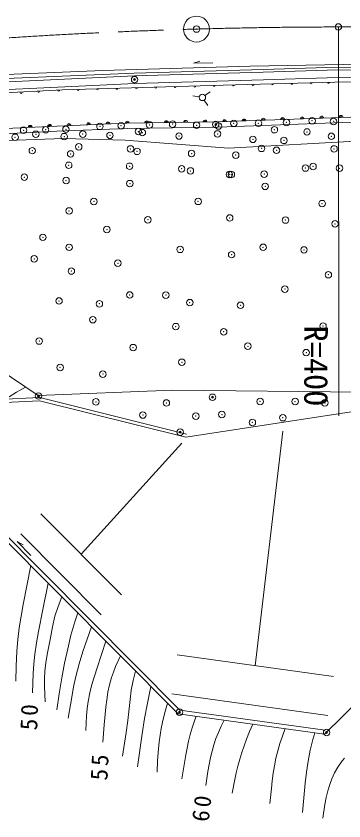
# Model space of a CAD drawing. Units: millimetres, scale not verified. Extents: x 40000 to 680000, y 20000 to 380000.
# Drawn here: x 455030 to 480326, y 231755 to 293855 of the extents above; entities that cross this region are included whole.
import ezdxf
from ezdxf.enums import TextEntityAlignment as Align

# ---------------------------------------------------------------- set-up
doc = ezdxf.new("R2010")
doc.units = ezdxf.units.MM
doc.header["$LTSCALE"] = 1000
doc.header["$PDMODE"] = 32
doc.header["$PDSIZE"] = 500
doc.linetypes.add('CHAIN', pattern=[18.5, 12, -1.5, 3.5, -1.5])
doc.layers.add('M-BGD', color=7, linetype='Continuous', lineweight=13)
doc.layers.add('M-BMK', color=2, linetype='CHAIN', lineweight=13)
doc.styles.add('ＭＳ ゴシック', font='')
doc.styles.get('ＭＳ ゴシック').set_extended_font_data('MS Gothic')

msp = doc.modelspace()

# ---------------------------------------------------------------- linework, layer by layer
at = {"layer": 'M-BGD'}
for p, q in [((479899, 293016), (479931, 263017)), ((468714, 290218), (469210, 290382)), ((468714, 290218), (470214, 290261)), ((473093, 289993), (484545, 290180)), ((451324, 289216), (461720, 289668)), ((461720, 289668), (473093, 289993)), ((483525, 288804), (479630, 288762)), ((458614, 288161), (453432, 287885)), ((471016, 288522), (458614, 288161)), ((479630, 288762), (471016, 288522)), ((468664, 287712), (469157, 287624)), ((469607, 287723), (470018, 288009)), ((469545, 287376), (469831, 286966)), ((470579, 285687), (463582, 285594)), ((481616, 286093), (470579, 285687)), ((458167, 285374), (453021, 285127)), ((463582, 285594), (458167, 285374)), ((453300, 284222), (458683, 284401)), ((463458, 284272), (458683, 284401)), ((463458, 284272), (471430, 283663)), ((481675, 284232), (471430, 283663)), ((456736, 264572), (450354, 268858)), ((467099, 265004), (456736, 264572)), ((484105, 264824), (467099, 265004)), ((456871, 264415), (440315, 263643)), ((456847, 264163), (440743, 263413)), ((468124, 261366), (456847, 264163)), ((468185, 261609), (456871, 264415)), ((483416, 263716), (468124, 261366)), ((473489, 243728), (475622, 261832)), ((460054, 252330), (467818, 260903)), ((449046, 258607), (467533, 240021)), ((449227, 258850), (467675, 240304)), ((463163, 249208), (456945, 255452)), ((461602, 247654), (455384, 253897)), ((455106, 253302), (455565, 253053)), ((455106, 253302), (456164, 252238)), ((489342, 248849), (478832, 238450)), ((479512, 242896), (467465, 244559)), ((479096, 239885), (467050, 241548)), ((478832, 238450), (467533, 240021)), ((478873, 238748), (467675, 240304))]:
    msp.add_line(p, q, dxfattribs=at)
for points in [[(435862, 287038), (437367, 287363), (440365, 287893), (443846, 288362), (446809, 288617), (454268, 289045), (464154, 289451)], [(464154, 289451), (474091, 289738), (479021, 289884), (481071, 289910), (489512, 289818), (497437, 289781)], [(464161, 289252), (474097, 289538), (479025, 289684), (481071, 289710), (489510, 289618), (497436, 289581)], [(435901, 286842), (437405, 287166), (440396, 287695), (443868, 288163), (446823, 288418), (464161, 289252), (464163, 289252)], [(464182, 288652), (474114, 288939), (479038, 289084), (481072, 289110), (489505, 289018), (497433, 288981)], [(436033, 286257), (437521, 286577), (440488, 287102), (443934, 287566), (446864, 287819), (464182, 288652), (464187, 288652)], [(438415, 283135), (444764, 284047), (453047, 284728), (458185, 284975), (463593, 285194), (470589, 285287), (481627, 285693), (487670, 285796), (496596, 285613)], [(454201, 264290), (454768, 264655), (455054, 264832), (455343, 265004), (455752, 265233)], [(455013, 242530), (455028, 243688), (455076, 244845), (455160, 245751), (455280, 246655), (455585, 248454), (456155, 251460)], [(456291, 241632), (456355, 243135), (456402, 243885), (456474, 244632), (456598, 245498), (456755, 246361), (457106, 248080), (457498, 250110)], [(457261, 240952), (457222, 242130), (457221, 242718), (457248, 243304), (457320, 243951), (457427, 244595), (457677, 245882), (457831, 246720), (458021, 247546), (458273, 248297), (458569, 249033)], [(458163, 240318), (458350, 241557), (458552, 242793), (458769, 243921), (459012, 245045), (459261, 246088), (459400, 246605), (459555, 247117), (459792, 247803)], [(459053, 239694), (459321, 241307), (459467, 242111), (459639, 242909), (459894, 243867), (460187, 244814), (460514, 245776), (460858, 246732)], [(460411, 238741), (460471, 239859), (460517, 240417), (460588, 240971), (460715, 241629), (460880, 242281), (461274, 243571), (461955, 245629)], [(461717, 237824), (461817, 239173), (461948, 240522), (462022, 241104), (462114, 241682), (462233, 242253), (462390, 242814), (462540, 243241), (462712, 243660), (463095, 244483)], [(463246, 236750), (463514, 238586), (463642, 239504), (463753, 240425), (463828, 241134), (463922, 241839), (464072, 242582), (464253, 243318)], [(464404, 235940), (464760, 238466), (464950, 239654), (465164, 240837), (465430, 242135)], [(465908, 235521), (465952, 236424), (466017, 237326), (466070, 237844), (466137, 238361), (466221, 238875), (466323, 239385), (466505, 240118), (466715, 240843)], [(467815, 234991), (467968, 235921), (468131, 236850), (468231, 237379), (468343, 237905), (468469, 238427), (468615, 238944), (468761, 239388), (468920, 239828)], [(469660, 234477), (469822, 235569), (469918, 236112), (470031, 236652), (470152, 237145), (470292, 237632), (470454, 238113), (470639, 238585), (470853, 239060), (471085, 239527)], [(471705, 233908), (471907, 234947), (472016, 235465), (472139, 235980), (472284, 236510), (472447, 237034), (472627, 237554), (472820, 238068), (473054, 238646), (473302, 239219)], [(474619, 233097), (474729, 234264), (474794, 234846), (474871, 235428), (474966, 236010), (475081, 236588), (475218, 237161), (475381, 237728), (475576, 238304), (475793, 238873)], [(477119, 232401), (477223, 233529), (477340, 234657), (477447, 235509), (477576, 236359), (477735, 237202), (477931, 238037), (478081, 238555)], [(478695, 231962), (478860, 233029), (478961, 233559), (479087, 234084), (479231, 234553), (479405, 235013), (479611, 235461), (479849, 235893), (480181, 236380), (480375, 236600)]]:
    msp.add_lwpolyline(points, dxfattribs=at)
for centre, radius in [((468946, 292855), 1000), ((464174, 288953), 75), ((464174, 288953), 37.5), ((469403, 287581), 250), ((470436, 285495), 75), ((470436, 285495), 37.5), ((456754, 264542), 75), ((456754, 264542), 37.5), ((470184, 264443), 75), ((470184, 264443), 37.5), ((467687, 261748), 75), ((467687, 261748), 37.5), ((467645, 240144), 75), ((467645, 240144), 37.5), ((478993, 238579), 75), ((478993, 238579), 37.5)]:
    msp.add_circle(centre, radius, dxfattribs=at)
for centre, radius, start, end in [((458315, 288150), 75, 181.66332, 1.66332), ((459815, 288194), 75, 181.66332, 1.66332), ((461314, 288237), 75, 181.66332, 1.66332), ((462813, 288281), 75, 181.66332, 1.66332), ((464313, 288324), 75, 181.66332, 1.66332), ((465812, 288368), 75, 181.66332, 1.66332), ((467311, 288411), 75, 181.66332, 1.66332), ((468811, 288455), 75, 181.66332, 1.66332), ((470310, 288498), 75, 181.66332, 1.66332), ((471810, 288541), 75, 181.59822, 1.59822), ((473309, 288582), 75, 181.59822, 1.59822), ((474808, 288624), 75, 181.59822, 1.59822), ((476308, 288666), 75, 181.59822, 1.59822), ((477807, 288708), 75, 181.59822, 1.59822), ((479138, 288747), 75, 180.61762, 0.61762), ((455415, 287970), 75, 183.04892, 3.04892), ((456787, 288051), 75, 183.04892, 3.04892), ((462116, 285535), 150, 2.32532, 182.32532), ((463615, 285595), 150, 0.75822, 180.75822), ((463615, 285595), 75, 0.75822, 180.75822), ((465115, 285614), 150, 0.75822, 180.75822), ((465115, 285614), 75, 0.75822, 180.75822), ((466615, 285634), 150, 0.75822, 180.75822), ((466615, 285634), 75, 0.75822, 180.75822), ((468114, 285654), 150, 0.75822, 180.75822), ((468114, 285654), 75, 0.75822, 180.75822), ((469614, 285674), 150, 0.75822, 180.75822), ((469614, 285674), 75, 0.75822, 180.75822), ((471114, 285706), 150, 2.10612, 182.10612), ((471114, 285706), 75, 2.10612, 182.10612), ((472613, 285762), 150, 2.10612, 182.10612), ((472613, 285762), 75, 2.10612, 182.10612), ((474112, 285817), 150, 2.10612, 182.10612), ((474112, 285817), 75, 2.10612, 182.10612), ((475611, 285872), 150, 2.10612, 182.10612), ((475611, 285872), 75, 2.10612, 182.10612), ((477110, 285927), 150, 2.10612, 182.10612), ((477110, 285927), 75, 2.10612, 182.10612), ((478609, 285982), 150, 2.10612, 182.10612), ((478609, 285982), 75, 2.10612, 182.10612), ((480108, 286037), 150, 2.10612, 182.10612), ((480108, 286037), 75, 2.10612, 182.10612), ((456122, 285276), 150, 2.75342, 182.75342), ((456122, 285276), 75, 2.75342, 182.75342), ((457620, 285348), 150, 2.75342, 182.75342), ((457620, 285348), 75, 2.75342, 182.75342), ((459118, 285413), 150, 2.32532, 182.32532), ((459118, 285413), 75, 2.32532, 182.32532), ((460617, 285474), 150, 2.32532, 182.32532), ((460617, 285474), 75, 2.32532, 182.32532), ((462116, 285535), 75, 2.32532, 182.32532)]:
    msp.add_arc(centre, radius, start, end, dxfattribs=at)
for p in [(479899, 293016), (468946, 292855), (464174, 288953), (465329, 285457), (467107, 285521), (468962, 285432), (470436, 285495), (471829, 285578), (473735, 285584), (475895, 285649), (477875, 285780), (479529, 285727), (455608, 285046), (457313, 285088), (458877, 285120), (461498, 285345), (463136, 285399), (464464, 284945), (464773, 284864), (470649, 285373), (474963, 285088), (477478, 284916), (454957, 284504), (456557, 284738), (458742, 284555), (460180, 284749), (462275, 284652), (467601, 284601), (470575, 284763), (473306, 284344), (475699, 284263), (479358, 284580), (459865, 283766), (463855, 283607), (473971, 283646), (479566, 283607), (456279, 283471), (459240, 283218), (464365, 283415), (468572, 283250), (471980, 283126), (475130, 283499), (459092, 282345), (463790, 282268), (467807, 282070), (468482, 281908), (477362, 282130), (477946, 282253), (479986, 282121), (455665, 281424), (458888, 281166), (471485, 281638), (471643, 281628), (474177, 281660), (463809, 280931), (474251, 280718), (461031, 279552), (469080, 279555), (478647, 279386), (459121, 278823), (465197, 278135), (471515, 278279), (475818, 278118), (462036, 277388), (479642, 277824), (457100, 276783), (459121, 276012), (467694, 275854), (474096, 276014), (477247, 275813), (456431, 275124), (471661, 275446), (462882, 274790), (459296, 274182), (479126, 273897), (475772, 272790), (458344, 271874), (463796, 272336), (466588, 272327), (461458, 271656), (468432, 271744), (472350, 271539), (460948, 270429), (467356, 269896), (478718, 269930), (471050, 269496), (456812, 268780), (464061, 268277), (472915, 268384), (477418, 267887), (467824, 267145), (458431, 266743), (461729, 266227), (456754, 264542), (470184, 264443), (461192, 264090), (466628, 264004), (473859, 264122), (476560, 264116), (478856, 264013), (464812, 263072), (470909, 263113), (468898, 262989), (473264, 262497), (475611, 262866), (467687, 261748), (467645, 240144), (478993, 238579)]:
    msp.add_point(p, dxfattribs=at)
at = {"layer": 'M-BMK'}
msp.add_line((479899, 293016), (567945, 293168), dxfattribs=at)
msp.add_arc((480328, -106983), 400000, 90.06148, 95.98769, dxfattribs=at)

# ---------------------------------------------------------------- texts
at = {"layer": 'M-BGD', "style": 'ＭＳ ゴシック'}
msp.add_text('R=400', height=1833, rotation=270.061, dxfattribs=at).set_placement((476714, 266858), align=Align.BOTTOM_CENTER)
at = {"layer": 'M-BGD', "char_height": 1320, "attachment_point": 5, "style": 'ＭＳ ゴシック'}
for s, insert, rotation in [('\\T1.24;50', (456050, 239864), 87.855), ('\\T1.24;55', (461482, 235993), 87.232), ('\\T1.24;60', (469372, 232816), 83.394)]:
    msp.add_mtext(s, dxfattribs=dict(at, insert=insert, rotation=rotation))

doc.saveas('drawing.dxf')
